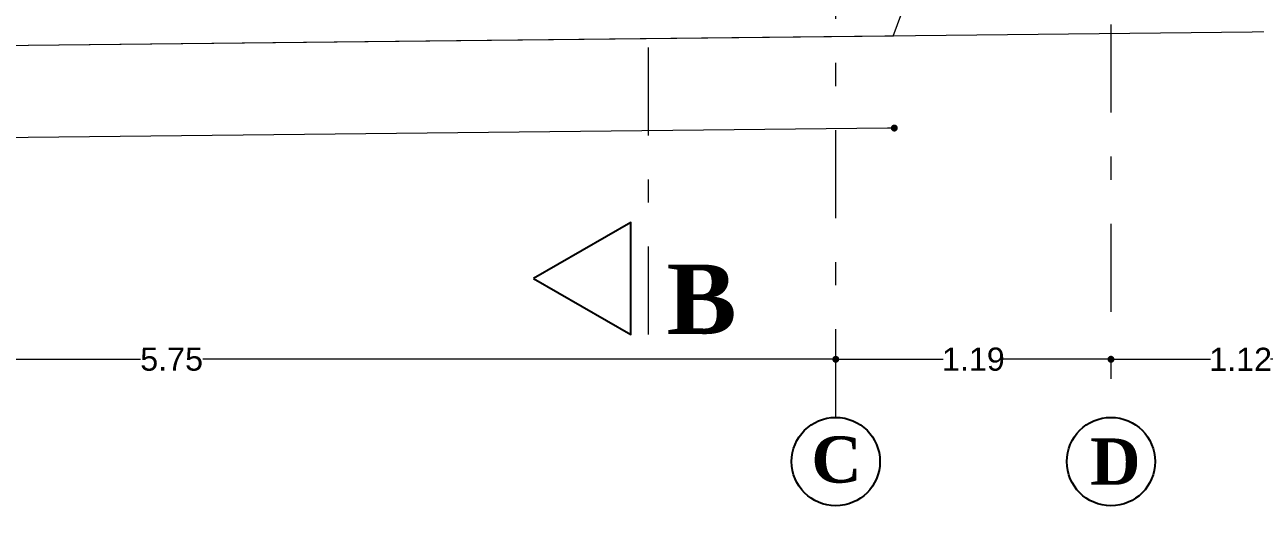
# Model space of a CAD drawing. Header units: inches. Extents: x 2908 to 3459, y -3172 to -55.
# Drawn here: x 3285.76 to 3291.09, y -190.29 to -188.1 of the extents above; entities that cross this region are included whole.
import ezdxf

# ---------------------------------------------------------------- set-up
doc = ezdxf.new("R2010")
doc.units = ezdxf.units.IN
doc.header["$MEASUREMENT"] = 0
doc.linetypes.add('DASHDOT', pattern=[25.4, 12.7, -6.35, 0, -6.35])
for name, color, linetype, lineweight in [('Capa2', 1, 'Continuous', 25), ('COTA', 1, 'Continuous', 9), ('E-EJES', 1, 'DASHDOT', 5), ('muros bajitos', 4, 'Continuous', 15)]:
    doc.layers.add(name, color=color, linetype=linetype, lineweight=lineweight)
doc.layers.add('TEXTO', color=4, linetype='Continuous')
doc.styles.add('Arial new', font='arial.ttf')
doc.styles.add('CONSTRUCTORA', font='times.ttf', dxfattribs={"height": 0.3})
doc.dimstyles.new('GUS', dxfattribs={"dimtxt": 0.1, "dimasz": 0.03, "dimexe": 0.05, "dimexo": 0.05, "dimgap": 0.005, "dimtad": 0, "dimzin": 1, "dimdsep": 46, "dimtxsty": 'Arial new', "dimblk": 'DOT', "dimcen": 0.01, "dimse1": 1, "dimse2": 1, "dimclrd": 1, "dimclre": 252, "dimclrt": 1, "dimaunit": 1, "dimadec": 0, "dimazin": 2, "dimtfac": 1, "dimtmove": 0, "dimatfit": 2, "dimldrblk": 'ARCHTICK', "dimfxl": 1, "dimlwd": -1, "dimlwe": -1, "dimarcsym": 1})

# ---------------------------------------------------------------- blocks, each defined once
blk = doc.blocks.new('_Dot')
at = {"color": 0, "linetype": 'ByBlock', "lineweight": -2}
blk.add_line((-0.5, 0), (-1, 0), dxfattribs=at)
at = {"color": 0, "linetype": 'ByBlock', "const_width": 0.5}
blk.add_lwpolyline([(-0.25, 0, 1), (0.25, 0, 1)], format="xyb", close=True, dxfattribs=at)
blk = doc.blocks.new('*D4510')
at = {"layer": 'COTA', "color": 1, "linetype": 'Continuous', "transparency": 16777216}
for p, q in [((3289.496, -188.5469), (3284.5455, -188.5998)), ((3279.2608, -188.6563), (3284.2078, -188.6034))]:
    blk.add_line(p, q, dxfattribs=at)
at = {"layer": 'Defpoints', "color": 0, "transparency": 16777216}
for p in [(3289.5217, -188.1486, -1.031), (3279.2265, -188.2587, -1.031), (3289.526, -188.5465)]:
    blk.add_point(p, dxfattribs=at)
at = {"layer": 'COTA', "color": 1, "transparency": 16777216, "xscale": 0.03, "yscale": 0.03, "zscale": 0.03}
for p, rotation in [((3289.526, -188.5465), 0.6126958381874476), ((3279.2308, -188.6566), 180.6126958381874)]:
    blk.add_blockref('_Dot', p, dxfattribs=dict(at, rotation=rotation))
at = {"layer": 'COTA', "color": 1, "transparency": 16777216, "insert": (3284.3767, -188.6016), "char_height": 0.1, "attachment_point": 5, "rotation": 0.6127, "style": 'Arial new'}
blk.add_mtext('10.30', dxfattribs=at)
blk = doc.blocks.new('_ArchTick')
at = {"color": 0, "linetype": 'ByBlock', "const_width": 0.15}
blk.add_lwpolyline([(-0.5, -0.5), (0.5, 0.5)], dxfattribs=at)
blk = doc.blocks.new('*D4851')
at = {"layer": 'COTA', "color": 1, "linetype": 'Continuous', "transparency": 16777216}
for p, q in [((3283.5523, -189.5469), (3286.2622, -189.5469)), ((3289.2426, -189.5469), (3286.5327, -189.5469))]:
    blk.add_line(p, q, dxfattribs=at)
at = {"layer": 'Defpoints', "color": 0, "transparency": 16777216}
for p in [(3283.5223, -189.3297), (3289.2726, -189.3297), (3289.2726, -189.5469)]:
    blk.add_point(p, dxfattribs=at)
at = {"layer": 'COTA', "color": 1, "transparency": 16777216, "xscale": 0.03, "yscale": 0.03, "zscale": 0.03, "rotation": 180}
blk.add_blockref('_Dot', (3283.5223, -189.5469), dxfattribs=at)
at = {"layer": 'COTA', "color": 1, "transparency": 16777216, "xscale": 0.03, "yscale": 0.03, "zscale": 0.03}
blk.add_blockref('_Dot', (3289.2726, -189.5469), dxfattribs=at)
at = {"layer": 'COTA', "color": 1, "transparency": 16777216, "insert": (3286.3974, -189.5469), "char_height": 0.1, "attachment_point": 5, "style": 'Arial new'}
blk.add_mtext('5.75', dxfattribs=at)
blk = doc.blocks.new('*D4852')
at = {"layer": 'COTA', "color": 1, "linetype": 'Continuous', "transparency": 16777216}
for p, q in [((3289.3026, -189.5469), (3289.7379, -189.5469)), ((3290.4339, -189.5469), (3289.9985, -189.5469))]:
    blk.add_line(p, q, dxfattribs=at)
at = {"layer": 'Defpoints', "color": 0, "transparency": 16777216}
for p in [(3289.2726, -189.3297), (3290.4639, -189.3297), (3290.4639, -189.5469)]:
    blk.add_point(p, dxfattribs=at)
at = {"layer": 'COTA', "color": 1, "transparency": 16777216, "xscale": 0.03, "yscale": 0.03, "zscale": 0.03, "rotation": 180}
blk.add_blockref('_Dot', (3289.2726, -189.5469), dxfattribs=at)
at = {"layer": 'COTA', "color": 1, "transparency": 16777216, "xscale": 0.03, "yscale": 0.03, "zscale": 0.03}
blk.add_blockref('_Dot', (3290.4639, -189.5469), dxfattribs=at)
at = {"layer": 'COTA', "color": 1, "transparency": 16777216, "insert": (3289.8682, -189.5469), "char_height": 0.1, "attachment_point": 5, "style": 'Arial new'}
blk.add_mtext('1.19', dxfattribs=at)
blk = doc.blocks.new('*D4853')
at = {"layer": 'COTA', "color": 1, "linetype": 'Continuous', "transparency": 16777216}
for p, q in [((3290.4939, -189.5469), (3290.8955, -189.5469)), ((3291.5565, -189.5469), (3291.1548, -189.5469))]:
    blk.add_line(p, q, dxfattribs=at)
at = {"layer": 'Defpoints', "color": 0, "transparency": 16777216}
for p in [(3290.4639, -189.3297), (3291.5865, -189.3297), (3291.5865, -189.5469)]:
    blk.add_point(p, dxfattribs=at)
at = {"layer": 'COTA', "color": 1, "transparency": 16777216, "xscale": 0.03, "yscale": 0.03, "zscale": 0.03, "rotation": 180}
blk.add_blockref('_Dot', (3290.4639, -189.5469), dxfattribs=at)
at = {"layer": 'COTA', "color": 1, "transparency": 16777216, "xscale": 0.03, "yscale": 0.03, "zscale": 0.03}
blk.add_blockref('_Dot', (3291.5865, -189.5469), dxfattribs=at)
at = {"layer": 'COTA', "color": 1, "transparency": 16777216, "insert": (3291.0252, -189.5469), "char_height": 0.1, "attachment_point": 5, "style": 'Arial new'}
blk.add_mtext('1.12', dxfattribs=at)

msp = doc.modelspace()

# ---------------------------------------------------------------- linework, layer by layer
at = {"layer": 'Capa2'}
msp.add_lwpolyline([(3287.9646, -189.1977), (3288.3846, -189.4402), (3288.3846, -188.9552)], close=True, dxfattribs=at)
for centre in [(3289.2726, -189.9894), (3290.4639, -189.9894)]:
    msp.add_circle(centre, 0.1912, dxfattribs=at)
at = {"layer": 'E-EJES', "ltscale": 0.03}
for p, q in [((3288.4624, -189.4402), (3288.4624, -179.2341)), ((3289.2726, -189.7982), (3289.2726, -179.4785)), ((3290.4639, -179.4785), (3290.4639, -189.7982))]:
    msp.add_line(p, q, dxfattribs=at)
at = {"layer": 'muros bajitos'}
for p, q in [((3289.5217, -188.1486), (3289.5774, -187.998)), ((3293.8578, -188.1023), (3280.1331, -188.249)), ((3289.5217, -188.1486), (3280.1331, -188.249))]:
    msp.add_line(p, q, dxfattribs=at)

# ---------------------------------------------------------------- texts
at = {"layer": 'TEXTO', "insert": (3288.5408, -189.137), "char_height": 0.3, "width": 7.088282, "attachment_point": 1, "style": 'CONSTRUCTORA'}
msp.add_mtext('{\\fTimes New Roman|b1|i0|c0|p18;\\T1.1;B}', dxfattribs=at)
at = {"layer": 'TEXTO', "char_height": 0.2, "width": 4.725521, "attachment_point": 1, "rotation": 359.9982, "style": 'CONSTRUCTORA'}
for s, insert in [('{\\fTimes New Roman|b1|i0|c0|p18;\\T1.1;C}', (3289.1666, -189.8804)), ('{\\fTimes New Roman|b1|i0|c0|p18;\\T1.1;D }', (3290.3739, -189.8893))]:
    msp.add_mtext(s, dxfattribs=dict(at, insert=insert))

# ---------------------------------------------------------------- dimensions: what is measured, and where the dimension line sits
at = {"layer": 'COTA'}
dim = msp.add_linear_dim(base=(3289.526, -188.5465, 1.031), p1=(3279.2265, -188.2587), p2=(3289.5217, -188.1486), angle=0.6127, dimstyle='GUS', dxfattribs=at)
dim.commit()
dim.dimension.update_dxf_attribs({"geometry": '*D4510', "text_midpoint": (3284.3767, -188.6016, 1.031), "dimtype": 161})
for base, p1, p2, picture, middle in [((3289.2726, -189.5469), (3283.5223, -189.3297), (3289.2726, -189.3297), '*D4851', (3286.3974, -189.5469)), ((3290.4639, -189.5469), (3289.2726, -189.3297), (3290.4639, -189.3297), '*D4852', (3289.8682, -189.5469)), ((3291.5865, -189.5469), (3290.4639, -189.3297), (3291.5865, -189.3297), '*D4853', (3291.0252, -189.5469))]:
    dim = msp.add_linear_dim(base=base, p1=p1, p2=p2, dimstyle='GUS', dxfattribs=at)
    dim.commit()
    dim.dimension.update_dxf_attribs({"geometry": picture, "text_midpoint": middle})

doc.saveas('drawing.dxf')
